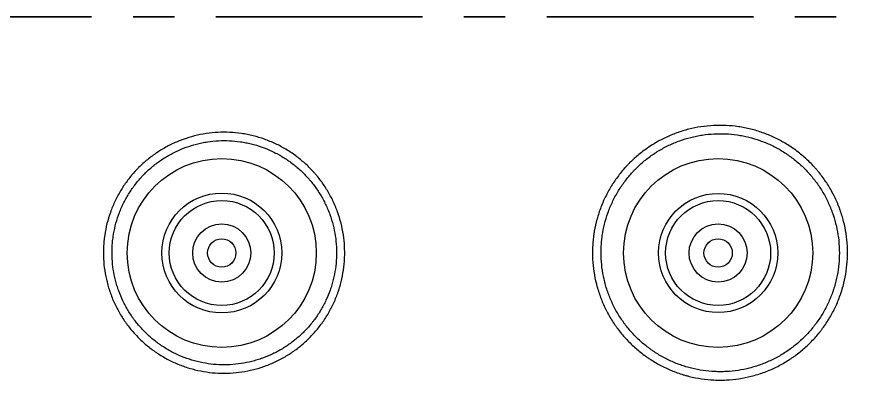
# Model space of a CAD drawing. Extents: x 60870 to 61464, y -29263 to -28843.
# Drawn here: x 60993.25 to 61029.01, y -29124.77 to -29109.39 of the extents above; entities that cross this region are included whole.
import ezdxf

# ---------------------------------------------------------------- set-up
doc = ezdxf.new("R2010")
doc.units = 0
doc.header["$LTSCALE"] = 7
doc.header["$MEASUREMENT"] = 0
doc.linetypes.add('CENTER', pattern=[2, 1.25, -0.25, 0.25, -0.25])
doc.layers.add('08_ALL_FEATURES', color=7, linetype='CONTINUOUS')
doc.layers.add('1', color=1, linetype='CENTER')

msp = doc.modelspace()

# ---------------------------------------------------------------- linework, layer by layer
at = {"layer": '08_ALL_FEATURES', "color": 7, "linetype": 'Continuous'}
for centre, radius in [((61001.915, -29119.388), 4), ((61022.915, -29119.388), 4), ((61001.915, -29119.388), 2.537), ((61022.915, -29119.388), 2.523), ((61001.915, -29119.388), 2.221), ((61022.915, -29119.388), 2.221), ((61001.915, -29119.388), 1.23), ((61022.915, -29119.388), 1.23), ((61001.915, -29119.388), 0.6), ((61022.915, -29119.388), 0.6)]:
    msp.add_circle(centre, radius, dxfattribs=at)
for points, knots in [([(61022.19, -29114.043), (61022.366, -29114.017), (61022.542, -29113.999), (61022.894, -29113.981), (61023.245, -29113.98), (61023.596, -29114.014), (61023.815, -29114.045), (61023.859, -29114.052), (61023.946, -29114.067), (61023.99, -29114.075), (61024.121, -29114.101), (61024.208, -29114.12), (61024.465, -29114.184), (61024.802, -29114.286), (61025.127, -29114.419), (61025.367, -29114.531), (61025.446, -29114.571), (61025.563, -29114.633), (61025.602, -29114.654), (61025.68, -29114.698), (61025.718, -29114.72), (61025.909, -29114.834), (61026.056, -29114.932), (61026.339, -29115.141), (61026.611, -29115.363), (61026.862, -29115.612), (61027.011, -29115.775), (61027.041, -29115.809), (61027.099, -29115.876), (61027.128, -29115.91), (61027.213, -29116.013), (61027.267, -29116.082), (61027.425, -29116.294), (61027.622, -29116.586), (61027.788, -29116.896), (61027.902, -29117.135), (61027.939, -29117.216), (61027.99, -29117.339), (61028.007, -29117.38), (61028.039, -29117.463), (61028.054, -29117.505), (61028.13, -29117.713), (61028.181, -29117.882), (61028.268, -29118.223), (61028.302, -29118.395), (61028.355, -29118.743), (61028.373, -29118.919), (61028.385, -29119.14), (61028.386, -29119.185), (61028.389, -29119.274), (61028.391, -29119.407), (61028.388, -29119.54), (61028.376, -29119.804), (61028.342, -29120.154), (61028.275, -29120.499), (61028.211, -29120.757), (61028.188, -29120.842), (61028.149, -29120.97), (61028.136, -29121.012), (61028.108, -29121.097), (61028.094, -29121.139), (61028.02, -29121.347), (61027.886, -29121.673), (61027.721, -29121.984), (61027.541, -29122.286), (61027.443, -29122.434), (61027.311, -29122.613), (61027.284, -29122.648), (61027.23, -29122.719), (61027.147, -29122.823), (61027.061, -29122.923), (61026.884, -29123.119), (61026.636, -29123.369), (61026.365, -29123.593), (61026.188, -29123.725), (61026.152, -29123.751), (61026.079, -29123.803), (61026.043, -29123.828), (61025.932, -29123.903), (61025.857, -29123.95), (61025.63, -29124.087), (61025.319, -29124.255), (61024.994, -29124.391), (61024.744, -29124.481), (61024.659, -29124.509), (61024.489, -29124.561), (61024.404, -29124.585), (61024.146, -29124.65), (61023.799, -29124.72), (61023.446, -29124.755), (61023.224, -29124.767), (61023.179, -29124.768), (61023.091, -29124.771), (61022.958, -29124.773), (61022.825, -29124.769), (61022.562, -29124.757), (61022.212, -29124.723), (61021.866, -29124.655), (61021.652, -29124.602), (61021.609, -29124.591), (61021.523, -29124.567), (61021.48, -29124.555), (61021.352, -29124.516), (61021.268, -29124.489), (61021.018, -29124.4), (61020.693, -29124.265), (61020.382, -29124.1), (61020.155, -29123.965), (61020.081, -29123.918), (61019.97, -29123.844), (61019.933, -29123.819), (61019.861, -29123.768), (61019.825, -29123.742), (61019.646, -29123.61), (61019.509, -29123.498), (61019.248, -29123.262), (61018.999, -29123.014), (61018.774, -29122.742), (61018.642, -29122.565), (61018.616, -29122.529), (61018.565, -29122.456), (61018.539, -29122.419), (61018.465, -29122.309), (61018.417, -29122.234), (61018.281, -29122.007), (61018.115, -29121.697), (61017.979, -29121.372), (61017.889, -29121.123), (61017.862, -29121.039), (61017.823, -29120.912), (61017.81, -29120.87), (61017.786, -29120.784), (61017.775, -29120.741), (61017.72, -29120.525), (61017.686, -29120.352), (61017.634, -29120.005), (61017.616, -29119.83), (61017.598, -29119.479), (61017.597, -29119.302), (61017.608, -29119.08), (61017.61, -29119.036), (61017.617, -29118.947), (61017.628, -29118.814), (61017.644, -29118.683), (61017.682, -29118.421), (61017.75, -29118.076), (61017.852, -29117.739), (61017.94, -29117.489), (61017.972, -29117.406), (61018.023, -29117.283), (61018.04, -29117.242), (61018.076, -29117.161), (61018.095, -29117.12), (61018.189, -29116.92), (61018.355, -29116.609), (61018.549, -29116.316), (61018.758, -29116.033), (61018.87, -29115.896), (61019.019, -29115.731), (61019.049, -29115.698), (61019.11, -29115.634), (61019.203, -29115.538), (61019.299, -29115.447), (61019.494, -29115.269), (61019.766, -29115.045), (61020.058, -29114.849), (61020.285, -29114.712), (61020.362, -29114.668), (61020.48, -29114.605), (61020.519, -29114.584), (61020.598, -29114.544), (61020.638, -29114.525), (61020.838, -29114.43), (61021.163, -29114.294), (61021.499, -29114.191), (61021.84, -29114.105), (61022.014, -29114.07), (61022.19, -29114.043)], [0, 0, 0, 0, 0.015625, 0.015625, 0.03125, 0.046875, 0.046875, 0.050781, 0.050781, 0.054688, 0.054688, 0.0625, 0.0625, 0.078125, 0.09375, 0.09375, 0.101563, 0.101563, 0.105469, 0.105469, 0.109375, 0.109375, 0.125, 0.125, 0.140625, 0.15625, 0.15625, 0.160156, 0.160156, 0.164063, 0.164063, 0.171875, 0.171875, 0.1875, 0.203125, 0.203125, 0.210938, 0.210938, 0.214844, 0.214844, 0.21875, 0.21875, 0.234375, 0.234375, 0.25, 0.25, 0.265625, 0.265625, 0.269531, 0.269531, 0.273438, 0.28125, 0.28125, 0.296875, 0.3125, 0.3125, 0.320313, 0.320313, 0.324219, 0.324219, 0.328125, 0.328125, 0.34375, 0.359375, 0.359375, 0.375, 0.375, 0.378906, 0.378906, 0.382813, 0.390625, 0.390625, 0.40625, 0.421875, 0.421875, 0.425781, 0.425781, 0.429688, 0.429688, 0.4375, 0.4375, 0.453125, 0.46875, 0.46875, 0.476563, 0.476563, 0.484375, 0.484375, 0.5, 0.515625, 0.515625, 0.519531, 0.519531, 0.523438, 0.53125, 0.53125, 0.546875, 0.5625, 0.5625, 0.566406, 0.566406, 0.570313, 0.570313, 0.578125, 0.578125, 0.59375, 0.609375, 0.609375, 0.617188, 0.617188, 0.621094, 0.621094, 0.625, 0.625, 0.640625, 0.640625, 0.65625, 0.671875, 0.671875, 0.675781, 0.675781, 0.679688, 0.679688, 0.6875, 0.6875, 0.703125, 0.71875, 0.71875, 0.726563, 0.726563, 0.730469, 0.730469, 0.734375, 0.734375, 0.75, 0.75, 0.765625, 0.765625, 0.78125, 0.78125, 0.785156, 0.785156, 0.789063, 0.796875, 0.796875, 0.8125, 0.828125, 0.828125, 0.835938, 0.835938, 0.839844, 0.839844, 0.84375, 0.84375, 0.859375, 0.875, 0.875, 0.890625, 0.890625, 0.894531, 0.894531, 0.898438, 0.90625, 0.90625, 0.921875, 0.9375, 0.9375, 0.945313, 0.945313, 0.949219, 0.949219, 0.953125, 0.953125, 0.96875, 0.984375, 0.984375, 1, 1, 1, 1]), ([(61001.254, -29114.331), (61001.421, -29114.306), (61001.587, -29114.29), (61001.92, -29114.273), (61002.253, -29114.272), (61002.585, -29114.304), (61002.792, -29114.334), (61002.833, -29114.341), (61002.916, -29114.355), (61002.958, -29114.363), (61003.082, -29114.387), (61003.163, -29114.405), (61003.407, -29114.466), (61003.725, -29114.562), (61004.033, -29114.689), (61004.259, -29114.795), (61004.334, -29114.832), (61004.445, -29114.891), (61004.482, -29114.912), (61004.555, -29114.953), (61004.592, -29114.974), (61004.772, -29115.082), (61004.911, -29115.174), (61005.179, -29115.372), (61005.437, -29115.583), (61005.673, -29115.818), (61005.815, -29115.973), (61005.842, -29116.004), (61005.898, -29116.068), (61005.925, -29116.1), (61006.005, -29116.198), (61006.057, -29116.263), (61006.206, -29116.464), (61006.392, -29116.741), (61006.549, -29117.034), (61006.657, -29117.26), (61006.691, -29117.336), (61006.739, -29117.453), (61006.755, -29117.492), (61006.786, -29117.57), (61006.8, -29117.61), (61006.872, -29117.807), (61006.92, -29117.967), (61007.002, -29118.289), (61007.034, -29118.452), (61007.084, -29118.781), (61007.101, -29118.948), (61007.112, -29119.158), (61007.113, -29119.2), (61007.116, -29119.284), (61007.117, -29119.41), (61007.115, -29119.535), (61007.103, -29119.785), (61007.071, -29120.116), (61007.007, -29120.443), (61006.946, -29120.687), (61006.924, -29120.768), (61006.888, -29120.888), (61006.875, -29120.929), (61006.849, -29121.009), (61006.835, -29121.048), (61006.765, -29121.246), (61006.638, -29121.554), (61006.482, -29121.847), (61006.311, -29122.133), (61006.219, -29122.273), (61006.069, -29122.476), (61006.017, -29122.543), (61005.911, -29122.672), (61005.857, -29122.735), (61005.689, -29122.921), (61005.455, -29123.157), (61005.197, -29123.369), (61005.03, -29123.494), (61004.996, -29123.518), (61004.927, -29123.567), (61004.892, -29123.591), (61004.788, -29123.661), (61004.717, -29123.706), (61004.502, -29123.836), (61004.208, -29123.994), (61003.899, -29124.122), (61003.663, -29124.207), (61003.583, -29124.234), (61003.422, -29124.283), (61003.341, -29124.306), (61003.097, -29124.367), (61002.769, -29124.433), (61002.435, -29124.466), (61002.183, -29124.479), (61002.099, -29124.481), (61001.931, -29124.481), (61001.848, -29124.479), (61001.598, -29124.467), (61001.268, -29124.435), (61000.941, -29124.37), (61000.738, -29124.32), (61000.697, -29124.309), (61000.616, -29124.287), (61000.576, -29124.275), (61000.455, -29124.239), (61000.375, -29124.212), (61000.139, -29124.128), (60999.831, -29124.001), (60999.537, -29123.844), (60999.323, -29123.716), (60999.252, -29123.672), (60999.147, -29123.602), (60999.113, -29123.578), (60999.044, -29123.53), (60999.01, -29123.505), (60998.84, -29123.38), (60998.711, -29123.274), (60998.464, -29123.051), (60998.229, -29122.816), (60998.017, -29122.559), (60997.892, -29122.39), (60997.867, -29122.356), (60997.818, -29122.288), (60997.794, -29122.253), (60997.724, -29122.148), (60997.679, -29122.077), (60997.55, -29121.862), (60997.393, -29121.569), (60997.265, -29121.262), (60997.18, -29121.026), (60997.154, -29120.947), (60997.117, -29120.826), (60997.106, -29120.786), (60997.083, -29120.705), (60997.072, -29120.664), (60997.021, -29120.461), (60996.988, -29120.297), (60996.939, -29119.968), (60996.923, -29119.802), (60996.906, -29119.47), (60996.905, -29119.303), (60996.915, -29119.093), (60996.918, -29119.051), (60996.924, -29118.967), (60996.935, -29118.841), (60996.95, -29118.717), (60996.986, -29118.469), (60997.051, -29118.143), (60997.147, -29117.824), (60997.231, -29117.588), (60997.261, -29117.51), (60997.309, -29117.393), (60997.326, -29117.354), (60997.36, -29117.277), (60997.377, -29117.239), (60997.467, -29117.049), (60997.624, -29116.755), (60997.808, -29116.479), (60998.006, -29116.211), (60998.112, -29116.081), (60998.253, -29115.925), (60998.282, -29115.894), (60998.34, -29115.833), (60998.427, -29115.743), (60998.518, -29115.657), (60998.703, -29115.489), (60998.96, -29115.277), (60999.237, -29115.092), (60999.452, -29114.962), (60999.525, -29114.921), (60999.673, -29114.841), (60999.748, -29114.803), (60999.975, -29114.696), (61000.283, -29114.568), (61000.6, -29114.471), (61000.923, -29114.389), (61001.087, -29114.356), (61001.254, -29114.331)], [0, 0, 0, 0, 0.015625, 0.015625, 0.03125, 0.046875, 0.046875, 0.050781, 0.050781, 0.054688, 0.054688, 0.0625, 0.0625, 0.078125, 0.09375, 0.09375, 0.101563, 0.101563, 0.105469, 0.105469, 0.109375, 0.109375, 0.125, 0.125, 0.140625, 0.15625, 0.15625, 0.160156, 0.160156, 0.164063, 0.164063, 0.171875, 0.171875, 0.1875, 0.203125, 0.203125, 0.210938, 0.210938, 0.214844, 0.214844, 0.21875, 0.21875, 0.234375, 0.234375, 0.25, 0.25, 0.265625, 0.265625, 0.269531, 0.269531, 0.273438, 0.28125, 0.28125, 0.296875, 0.3125, 0.3125, 0.320313, 0.320313, 0.324219, 0.324219, 0.328125, 0.328125, 0.34375, 0.359375, 0.359375, 0.375, 0.375, 0.382813, 0.382813, 0.390625, 0.390625, 0.40625, 0.421875, 0.421875, 0.425781, 0.425781, 0.429688, 0.429688, 0.4375, 0.4375, 0.453125, 0.46875, 0.46875, 0.476563, 0.476563, 0.484375, 0.484375, 0.5, 0.515625, 0.515625, 0.523438, 0.523438, 0.53125, 0.53125, 0.546875, 0.5625, 0.5625, 0.566406, 0.566406, 0.570313, 0.570313, 0.578125, 0.578125, 0.59375, 0.609375, 0.609375, 0.617188, 0.617188, 0.621094, 0.621094, 0.625, 0.625, 0.640625, 0.640625, 0.65625, 0.671875, 0.671875, 0.675781, 0.675781, 0.679688, 0.679688, 0.6875, 0.6875, 0.703125, 0.71875, 0.71875, 0.726563, 0.726563, 0.730469, 0.730469, 0.734375, 0.734375, 0.75, 0.75, 0.765625, 0.765625, 0.78125, 0.78125, 0.785156, 0.785156, 0.789063, 0.796875, 0.796875, 0.8125, 0.828125, 0.828125, 0.835938, 0.835938, 0.839844, 0.839844, 0.84375, 0.84375, 0.859375, 0.875, 0.875, 0.890625, 0.890625, 0.894531, 0.894531, 0.898438, 0.90625, 0.90625, 0.921875, 0.9375, 0.9375, 0.945313, 0.945313, 0.953125, 0.953125, 0.96875, 0.984375, 0.984375, 1, 1, 1, 1]), ([(61022.245, -29114.393), (61022.163, -29114.406), (61022.081, -29114.42), (61021.919, -29114.453), (61021.839, -29114.472), (61021.599, -29114.532), (61021.286, -29114.629), (61020.982, -29114.756), (61020.795, -29114.845), (61020.758, -29114.863), (61020.684, -29114.901), (61020.647, -29114.92), (61020.538, -29114.979), (61020.466, -29115.02), (61020.254, -29115.148), (61019.981, -29115.332), (61019.728, -29115.541), (61019.545, -29115.708), (61019.456, -29115.793), (61019.369, -29115.883), (61019.312, -29115.943), (61019.284, -29115.974), (61019.145, -29116.128), (61019.041, -29116.256), (61018.846, -29116.521), (61018.664, -29116.795), (61018.51, -29117.086), (61018.422, -29117.273), (61018.405, -29117.311), (61018.371, -29117.387), (61018.355, -29117.425), (61018.308, -29117.54), (61018.278, -29117.618), (61018.196, -29117.851), (61018.101, -29118.166), (61018.038, -29118.488), (61018.003, -29118.733), (61017.993, -29118.815), (61017.981, -29118.939), (61017.977, -29118.98), (61017.972, -29119.063), (61017.969, -29119.105), (61017.96, -29119.312), (61017.96, -29119.477), (61017.978, -29119.805), (61017.994, -29119.968), (61018.044, -29120.293), (61018.076, -29120.455), (61018.127, -29120.656), (61018.138, -29120.696), (61018.16, -29120.776), (61018.195, -29120.896), (61018.235, -29121.013), (61018.319, -29121.246), (61018.446, -29121.549), (61018.602, -29121.839), (61018.729, -29122.051), (61018.774, -29122.12), (61018.843, -29122.224), (61018.867, -29122.258), (61018.915, -29122.326), (61018.94, -29122.359), (61019.063, -29122.525), (61019.273, -29122.779), (61019.506, -29123.01), (61019.751, -29123.231), (61019.879, -29123.335), (61020.046, -29123.458), (61020.08, -29123.483), (61020.148, -29123.53), (61020.251, -29123.6), (61020.355, -29123.666), (61020.568, -29123.792), (61020.858, -29123.946), (61021.162, -29124.071), (61021.396, -29124.154), (61021.474, -29124.18), (61021.634, -29124.228), (61021.714, -29124.249), (61021.955, -29124.309), (61022.277, -29124.372), (61022.604, -29124.403), (61022.851, -29124.415), (61022.933, -29124.416), (61023.057, -29124.416), (61023.099, -29124.415), (61023.182, -29124.413), (61023.223, -29124.412), (61023.431, -29124.401), (61023.761, -29124.367), (61024.084, -29124.302), (61024.325, -29124.24), (61024.405, -29124.218), (61024.564, -29124.169), (61024.643, -29124.143), (61024.876, -29124.058), (61025.18, -29123.931), (61025.47, -29123.774), (61025.683, -29123.646), (61025.753, -29123.601), (61025.891, -29123.508), (61025.958, -29123.46), (61026.157, -29123.311), (61026.41, -29123.101), (61026.641, -29122.868), (61026.806, -29122.685), (61026.887, -29122.591), (61026.964, -29122.493), (61027.015, -29122.428), (61027.04, -29122.394), (61027.163, -29122.227), (61027.254, -29122.089), (61027.422, -29121.806), (61027.575, -29121.516), (61027.7, -29121.211), (61027.769, -29121.016), (61027.783, -29120.977), (61027.808, -29120.898), (61027.821, -29120.858), (61027.857, -29120.739), (61027.878, -29120.659), (61027.937, -29120.419), (61028, -29120.096), (61028.031, -29119.769), (61028.042, -29119.522), (61028.044, -29119.439), (61028.043, -29119.315), (61028.043, -29119.274), (61028.04, -29119.19), (61028.039, -29119.149), (61028.028, -29118.942), (61028.011, -29118.777), (61027.961, -29118.452), (61027.928, -29118.292), (61027.847, -29117.973), (61027.799, -29117.816), (61027.728, -29117.621), (61027.714, -29117.582), (61027.683, -29117.504), (61027.668, -29117.466), (61027.62, -29117.351), (61027.586, -29117.276), (61027.479, -29117.053), (61027.323, -29116.763), (61027.139, -29116.491), (61026.991, -29116.293), (61026.94, -29116.228), (61026.861, -29116.132), (61026.834, -29116.1), (61026.779, -29116.037), (61026.752, -29116.006), (61026.612, -29115.853), (61026.378, -29115.621), (61026.123, -29115.414), (61025.858, -29115.219), (61025.721, -29115.128), (61025.542, -29115.022), (61025.506, -29115.001), (61025.434, -29114.961), (61025.325, -29114.901), (61025.214, -29114.846), (61024.99, -29114.741), (61024.686, -29114.617), (61024.371, -29114.522), (61024.131, -29114.463), (61024.05, -29114.445), (61023.927, -29114.421), (61023.886, -29114.414), (61023.805, -29114.4), (61023.764, -29114.393), (61023.559, -29114.364), (61023.231, -29114.333), (61022.903, -29114.334), (61022.574, -29114.352), (61022.41, -29114.368), (61022.245, -29114.393)], [0, 0, 0, 0, 0.007813, 0.007813, 0.015625, 0.015625, 0.03125, 0.046875, 0.046875, 0.050781, 0.050781, 0.054688, 0.054688, 0.0625, 0.0625, 0.078125, 0.09375, 0.09375, 0.101563, 0.105469, 0.105469, 0.109375, 0.109375, 0.125, 0.125, 0.140625, 0.15625, 0.15625, 0.160156, 0.160156, 0.164062, 0.164062, 0.171875, 0.171875, 0.1875, 0.203125, 0.203125, 0.210937, 0.210937, 0.214844, 0.214844, 0.21875, 0.21875, 0.234375, 0.234375, 0.25, 0.25, 0.265625, 0.265625, 0.269531, 0.269531, 0.273437, 0.28125, 0.28125, 0.296875, 0.3125, 0.3125, 0.320312, 0.320312, 0.324219, 0.324219, 0.328125, 0.328125, 0.34375, 0.359375, 0.359375, 0.375, 0.375, 0.378906, 0.378906, 0.382812, 0.390625, 0.390625, 0.40625, 0.421875, 0.421875, 0.429687, 0.429687, 0.4375, 0.4375, 0.453125, 0.46875, 0.46875, 0.476562, 0.476562, 0.480469, 0.480469, 0.484375, 0.484375, 0.5, 0.515625, 0.515625, 0.523437, 0.523437, 0.53125, 0.53125, 0.546875, 0.5625, 0.5625, 0.570312, 0.570312, 0.578125, 0.578125, 0.59375, 0.609375, 0.609375, 0.617187, 0.621094, 0.621094, 0.625, 0.625, 0.640625, 0.640625, 0.65625, 0.671875, 0.671875, 0.675781, 0.675781, 0.679687, 0.679687, 0.6875, 0.6875, 0.703125, 0.71875, 0.71875, 0.726562, 0.726562, 0.730469, 0.730469, 0.734375, 0.734375, 0.75, 0.75, 0.765625, 0.765625, 0.78125, 0.78125, 0.785156, 0.785156, 0.789062, 0.789062, 0.796875, 0.796875, 0.8125, 0.828125, 0.828125, 0.835937, 0.835937, 0.839844, 0.839844, 0.84375, 0.84375, 0.859375, 0.875, 0.875, 0.890625, 0.890625, 0.894531, 0.894531, 0.898437, 0.90625, 0.90625, 0.921875, 0.9375, 0.9375, 0.945312, 0.945312, 0.949219, 0.949219, 0.953125, 0.953125, 0.96875, 0.984375, 0.984375, 1, 1, 1, 1]), ([(61001.31, -29114.681), (61001.232, -29114.693), (61001.155, -29114.707), (61001.003, -29114.738), (61000.927, -29114.755), (61000.701, -29114.812), (61000.406, -29114.903), (61000.12, -29115.023), (60999.909, -29115.123), (60999.839, -29115.158), (60999.701, -29115.233), (60999.633, -29115.272), (60999.433, -29115.392), (60999.176, -29115.565), (60998.937, -29115.762), (60998.765, -29115.919), (60998.681, -29116), (60998.599, -29116.084), (60998.546, -29116.141), (60998.519, -29116.169), (60998.388, -29116.315), (60998.29, -29116.436), (60998.106, -29116.685), (60997.935, -29116.943), (60997.789, -29117.217), (60997.706, -29117.394), (60997.69, -29117.429), (60997.658, -29117.501), (60997.643, -29117.537), (60997.598, -29117.646), (60997.571, -29117.718), (60997.493, -29117.938), (60997.404, -29118.235), (60997.344, -29118.539), (60997.311, -29118.769), (60997.301, -29118.847), (60997.29, -29118.963), (60997.287, -29119.002), (60997.281, -29119.081), (60997.279, -29119.12), (60997.27, -29119.315), (60997.271, -29119.47), (60997.287, -29119.78), (60997.302, -29119.934), (60997.349, -29120.24), (60997.379, -29120.392), (60997.427, -29120.582), (60997.438, -29120.62), (60997.459, -29120.695), (60997.492, -29120.808), (60997.529, -29120.918), (60997.608, -29121.137), (60997.727, -29121.423), (60997.874, -29121.696), (60997.995, -29121.896), (60998.037, -29121.962), (60998.102, -29122.059), (60998.124, -29122.091), (60998.17, -29122.155), (60998.285, -29122.313), (60998.507, -29122.582), (60998.727, -29122.8), (60998.957, -29123.008), (60999.077, -29123.106), (60999.235, -29123.223), (60999.267, -29123.245), (60999.331, -29123.29), (60999.428, -29123.356), (60999.526, -29123.418), (60999.726, -29123.537), (61000, -29123.682), (61000.286, -29123.8), (61000.507, -29123.878), (61000.581, -29123.903), (61000.731, -29123.948), (61000.806, -29123.968), (61001.033, -29124.024), (61001.338, -29124.084), (61001.646, -29124.113), (61001.878, -29124.124), (61001.956, -29124.126), (61002.072, -29124.126), (61002.111, -29124.125), (61002.19, -29124.123), (61002.229, -29124.122), (61002.425, -29124.111), (61002.735, -29124.08), (61003.04, -29124.018), (61003.267, -29123.961), (61003.343, -29123.939), (61003.492, -29123.893), (61003.567, -29123.869), (61003.786, -29123.789), (61004.073, -29123.669), (61004.346, -29123.522), (61004.546, -29123.401), (61004.612, -29123.359), (61004.742, -29123.271), (61004.806, -29123.226), (61004.993, -29123.086), (61005.232, -29122.888), (61005.45, -29122.668), (61005.606, -29122.496), (61005.681, -29122.407), (61005.754, -29122.315), (61005.802, -29122.254), (61005.826, -29122.222), (61005.942, -29122.064), (61006.028, -29121.935), (61006.186, -29121.668), (61006.331, -29121.395), (61006.449, -29121.108), (61006.514, -29120.924), (61006.526, -29120.887), (61006.551, -29120.812), (61006.562, -29120.775), (61006.596, -29120.662), (61006.616, -29120.587), (61006.672, -29120.361), (61006.731, -29120.056), (61006.761, -29119.748), (61006.771, -29119.516), (61006.773, -29119.438), (61006.773, -29119.321), (61006.772, -29119.282), (61006.77, -29119.203), (61006.768, -29119.164), (61006.758, -29118.969), (61006.742, -29118.814), (61006.695, -29118.508), (61006.664, -29118.356), (61006.588, -29118.056), (61006.542, -29117.908), (61006.476, -29117.724), (61006.462, -29117.687), (61006.434, -29117.614), (61006.419, -29117.578), (61006.374, -29117.47), (61006.342, -29117.399), (61006.241, -29117.188), (61006.094, -29116.916), (61005.921, -29116.659), (61005.782, -29116.472), (61005.734, -29116.411), (61005.659, -29116.321), (61005.634, -29116.291), (61005.582, -29116.232), (61005.556, -29116.202), (61005.424, -29116.058), (61005.204, -29115.84), (61004.964, -29115.644), (61004.715, -29115.461), (61004.585, -29115.375), (61004.417, -29115.275), (61004.383, -29115.255), (61004.315, -29115.217), (61004.212, -29115.161), (61004.107, -29115.109), (61003.896, -29115.01), (61003.61, -29114.893), (61003.313, -29114.803), (61003.087, -29114.748), (61003.01, -29114.731), (61002.895, -29114.708), (61002.857, -29114.701), (61002.779, -29114.688), (61002.741, -29114.682), (61002.548, -29114.654), (61002.239, -29114.625), (61001.93, -29114.626), (61001.62, -29114.642), (61001.465, -29114.658), (61001.31, -29114.681)], [0, 0, 0, 0, 0.007812, 0.007812, 0.015625, 0.015625, 0.03125, 0.046875, 0.046875, 0.054687, 0.054687, 0.0625, 0.0625, 0.078125, 0.09375, 0.09375, 0.101562, 0.105469, 0.105469, 0.109375, 0.109375, 0.125, 0.125, 0.140625, 0.15625, 0.15625, 0.160156, 0.160156, 0.164062, 0.164062, 0.171875, 0.171875, 0.1875, 0.203125, 0.203125, 0.210937, 0.210937, 0.214844, 0.214844, 0.21875, 0.21875, 0.234375, 0.234375, 0.25, 0.25, 0.265625, 0.265625, 0.269531, 0.269531, 0.273437, 0.28125, 0.28125, 0.296875, 0.3125, 0.3125, 0.320312, 0.320312, 0.324219, 0.324219, 0.328125, 0.34375, 0.359375, 0.359375, 0.375, 0.375, 0.378906, 0.378906, 0.382812, 0.390625, 0.390625, 0.40625, 0.421875, 0.421875, 0.429687, 0.429687, 0.4375, 0.4375, 0.453125, 0.46875, 0.46875, 0.476562, 0.476562, 0.480469, 0.480469, 0.484375, 0.484375, 0.5, 0.515625, 0.515625, 0.523437, 0.523437, 0.53125, 0.53125, 0.546875, 0.5625, 0.5625, 0.570312, 0.570312, 0.578125, 0.578125, 0.59375, 0.609375, 0.609375, 0.617187, 0.621094, 0.621094, 0.625, 0.625, 0.640625, 0.640625, 0.65625, 0.671875, 0.671875, 0.675781, 0.675781, 0.679687, 0.679687, 0.6875, 0.6875, 0.703125, 0.71875, 0.71875, 0.726562, 0.726562, 0.730469, 0.730469, 0.734375, 0.734375, 0.75, 0.75, 0.765625, 0.765625, 0.78125, 0.78125, 0.785156, 0.785156, 0.789062, 0.789062, 0.796875, 0.796875, 0.8125, 0.828125, 0.828125, 0.835937, 0.835937, 0.839844, 0.839844, 0.84375, 0.84375, 0.859375, 0.875, 0.875, 0.890625, 0.890625, 0.894531, 0.894531, 0.898437, 0.90625, 0.90625, 0.921875, 0.9375, 0.9375, 0.945312, 0.945312, 0.949219, 0.949219, 0.953125, 0.953125, 0.96875, 0.984375, 0.984375, 1, 1, 1, 1])]:
    msp.add_open_spline(points, degree=3, knots=knots, dxfattribs=at)
at = {"layer": '1', "color": 1, "linetype": 'CENTER', "lineweight": 35}
msp.add_line((61248.411, -29109.388), (60944.416, -29109.388), dxfattribs=at)

doc.saveas('drawing.dxf')
